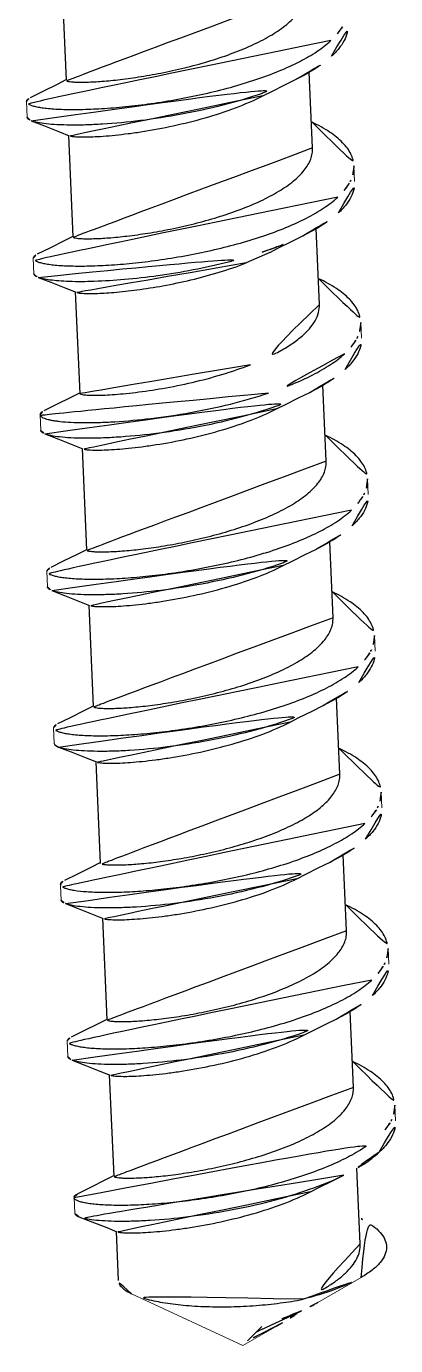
# Model space of a CAD drawing. Extents: x 16296675204 to 16296683393, y -37409618576 to -37409617244.
# Drawn here: x 16296675512.92 to 16296675517.47, y -37409618154.42 to -37409618138.15 of the extents above; entities that cross this region are included whole.
import ezdxf

# ---------------------------------------------------------------- set-up
doc = ezdxf.new("R2010")
doc.units = 0
doc.header["$LTSCALE"] = 10
doc.header["$MEASUREMENT"] = 0
doc.linetypes.add('ACAD_ISO02W100', pattern=[15, 12, -3])
doc.layers.get('0').update_dxf_attribs({"linetype": 'CONTINUOUS'})
doc.layers.add('虚线', color=8, linetype='ACAD_ISO02W100', lineweight=20)

msp = doc.modelspace()

# ---------------------------------------------------------------- linework, layer by layer
at = {"color": 7, "linetype": 'Continuous'}
for p, q in [((16296675513.35224, -37409618137.562523), (16296675513.40657, -37409618138.813011)), ((16296675516.445681, -37409618139.648132), (16296675516.404989, -37409618138.711563)), ((16296675513.32383, -37409618139.448036), (16296675513.445641, -37409618139.497047)), ((16296675513.436119, -37409618139.493217), (16296675513.49045, -37409618140.743698)), ((16296675516.52957, -37409618141.578827), (16296675516.488819, -37409618140.641037)), ((16296675515.916571, -37409618140.935982), (16296675515.625219, -37409618141.065773)), ((16296675513.40402, -37409618141.377258), (16296675513.52952, -37409618141.427727)), ((16296675513.52001, -37409618141.423912), (16296675513.574341, -37409618142.674393)), ((16296675516.613449, -37409618143.509521), (16296675516.57276, -37409618142.572853)), ((16296675513.4879, -37409618143.307953), (16296675513.613411, -37409618143.358429)), ((16296675513.603889, -37409618143.354607), (16296675513.65822, -37409618144.605087)), ((16296675516.69734, -37409618145.440224), (16296675516.656651, -37409618144.503754)), ((16296675513.571791, -37409618145.238647), (16296675513.69729, -37409618145.289124)), ((16296675513.68778, -37409618145.285301), (16296675513.742109, -37409618146.535782)), ((16296675516.781219, -37409618147.370903), (16296675516.740499, -37409618146.433617)), ((16296675513.26145, -37409618146.991882), (16296675513.26988, -37409618147.009644)), ((16296675513.26988, -37409618147.009644), (16296675513.313681, -37409618147.035347)), ((16296675513.65567, -37409618147.169342), (16296675513.78117, -37409618147.219818)), ((16296675513.77166, -37409618147.215988), (16296675513.825991, -37409618148.466476)), ((16296675516.86511, -37409618149.301598), (16296675516.824409, -37409618148.364937)), ((16296675513.83202, -37409618148.473068), (16296675513.825991, -37409618148.466476)), ((16296675513.345381, -37409618148.747269), (16296675513.33695, -37409618148.729507)), ((16296675513.739559, -37409618149.100037), (16296675513.865061, -37409618149.150513)), ((16296675513.855551, -37409618149.146683), (16296675513.90988, -37409618150.397171)), ((16296675516.94899, -37409618151.232292), (16296675516.90831, -37409618150.295837)), ((16296675513.823441, -37409618151.030731), (16296675513.94894, -37409618151.081207)), ((16296675513.93943, -37409618151.077377), (16296675513.993759, -37409618152.327858)), ((16296675517.032881, -37409618153.162987), (16296675516.992201, -37409618152.226753)), ((16296675513.90733, -37409618152.961418), (16296675514.032829, -37409618153.011887)), ((16296675514.023319, -37409618153.008072), (16296675514.049549, -37409618153.611847)), ((16296675516.135429, -37409618154.068077), (16296675516.308229, -37409618153.987694)), ((16296675515.940241, -37409618154.159698), (16296675516.135429, -37409618154.068077)), ((16296675516.073151, -37409618154.135773), (16296675516.06591, -37409618154.139923)), ((16296675515.64377, -37409618154.357773), (16296675515.81826, -37409618154.179688)), ((16296675515.82531, -37409618154.214684), (16296675515.74386, -37409618154.254318)), ((16296675515.82531, -37409618154.214684), (16296675515.851191, -37409618154.202179)), ((16296675515.851191, -37409618154.202179), (16296675515.940241, -37409618154.159698))]:
    msp.add_line(p, q, dxfattribs=at)
for points in [[(16296675513.40473, -37409618138.80938), (16296675513.298479, -37409618138.863258), (16296675513.12096, -37409618138.951859), (16296675512.96579, -37409618139.028229)], [(16296675515.83268, -37409618139.005287), (16296675515.94198, -37409618138.949883), (16296675516.10347, -37409618138.869324), (16296675516.24206, -37409618138.80114)], [(16296675512.978121, -37409618139.312561), (16296675513.14151, -37409618139.376038), (16296675513.32383, -37409618139.448036)], [(16296675513.488609, -37409618140.740067), (16296675513.38237, -37409618140.793953), (16296675513.204849, -37409618140.882553), (16296675513.049669, -37409618140.958923)], [(16296675515.916571, -37409618140.935982), (16296675516.02586, -37409618140.880577), (16296675516.187361, -37409618140.800018), (16296675516.325939, -37409618140.731827)], [(16296675513.062031, -37409618141.243263), (16296675513.219549, -37409618141.304443), (16296675513.40402, -37409618141.377258)], [(16296675513.5725, -37409618142.670761), (16296675513.466249, -37409618142.72464), (16296675513.288731, -37409618142.813248), (16296675513.13356, -37409618142.889618)], [(16296675516.00045, -37409618142.866669), (16296675516.109751, -37409618142.811272), (16296675516.27124, -37409618142.730713), (16296675516.40983, -37409618142.662529)], [(16296675513.14591, -37409618143.173958), (16296675513.30344, -37409618143.235138), (16296675513.4879, -37409618143.307953)], [(16296675513.65638, -37409618144.601463), (16296675513.55014, -37409618144.655327), (16296675513.37262, -37409618144.743942), (16296675513.21744, -37409618144.820297)], [(16296675516.084339, -37409618144.797363), (16296675516.19363, -37409618144.741959), (16296675516.355129, -37409618144.661407), (16296675516.49371, -37409618144.593224)], [(16296675513.229799, -37409618145.104652), (16296675513.38732, -37409618145.165833), (16296675513.571791, -37409618145.238647)], [(16296675513.740271, -37409618146.53215), (16296675513.63402, -37409618146.586029), (16296675513.456499, -37409618146.674637), (16296675513.301331, -37409618146.750999)], [(16296675516.168221, -37409618146.728058), (16296675516.277519, -37409618146.672653), (16296675516.439011, -37409618146.592102), (16296675516.577591, -37409618146.523911)], [(16296675513.313681, -37409618147.035347), (16296675513.47121, -37409618147.096527), (16296675513.65567, -37409618147.169342)], [(16296675516.25211, -37409618148.658752), (16296675516.361401, -37409618148.603348), (16296675516.52289, -37409618148.522797), (16296675516.66148, -37409618148.454613)], [(16296675513.82415, -37409618148.462837), (16296675513.717911, -37409618148.516724), (16296675513.54038, -37409618148.605324), (16296675513.38521, -37409618148.681686)], [(16296675513.39757, -37409618148.966026), (16296675513.55509, -37409618149.027222), (16296675513.739559, -37409618149.100037)], [(16296675513.908039, -37409618150.393539), (16296675513.80179, -37409618150.447411), (16296675513.624269, -37409618150.536018), (16296675513.469101, -37409618150.612389)], [(16296675516.335991, -37409618150.589447), (16296675516.44528, -37409618150.534042), (16296675516.606779, -37409618150.453484), (16296675516.745371, -37409618150.3853)], [(16296675513.481449, -37409618150.896729), (16296675513.638981, -37409618150.957909), (16296675513.823441, -37409618151.030731)], [(16296675513.99192, -37409618152.324226), (16296675513.885679, -37409618152.378113), (16296675513.708151, -37409618152.466713), (16296675513.55298, -37409618152.543083)], [(16296675516.41987, -37409618152.520142), (16296675516.529169, -37409618152.464737), (16296675516.69066, -37409618152.384178), (16296675516.82925, -37409618152.315987)], [(16296675513.565331, -37409618152.827423), (16296675513.72286, -37409618152.888603), (16296675513.90733, -37409618152.961418)]]:
    msp.add_lwpolyline(points, dxfattribs=at)
msp.add_arc((16296675516.11261, -37409618154.769951), 2.130513, 63.614215, 64.7460272, dxfattribs=at)
for points, knots in [([(16296675516.361799, -37409618137.717438), (16296675516.362789, -37409618137.740227), (16296675516.35976, -37409618137.787048), (16296675516.33305, -37409618137.883163), (16296675516.25853, -37409618138.003563), (16296675516.12138, -37409618138.135323), (16296675515.93881, -37409618138.260094), (16296675515.71698, -37409618138.375999), (16296675515.46386, -37409618138.481262), (16296675515.188881, -37409618138.574127), (16296675514.9025, -37409618138.653297), (16296675514.615681, -37409618138.717987), (16296675514.33946, -37409618138.767982), (16296675514.084499, -37409618138.803673), (16296675513.860649, -37409618138.825943), (16296675513.69755, -37409618138.835274), (16296675513.589081, -37409618138.836823), (16296675513.52622, -37409618138.835709), (16296675513.476419, -37409618138.832581), (16296675513.443729, -37409618138.828629), (16296675513.424141, -37409618138.82412), (16296675513.41423, -37409618138.820808), (16296675513.40674, -37409618138.816513), (16296675513.40658, -37409618138.813011)], [0, 0, 0, 0, 0.020473379, 0.041728798, 0.088965914, 0.145235111, 0.211407373, 0.286735407, 0.369456346, 0.45715445, 0.547003048, 0.635953711, 0.72089852, 0.798816075, 0.866904958, 0.922705167, 0.945348959, 0.964216136, 0.979137713, 0.990017197, 0.993933035, 0.996848199, 1, 1, 1, 1]), ([(16296675516.679819, -37409618138.517181), (16296675516.711941, -37409618138.487503), (16296675516.76922, -37409618138.427711), (16296675516.83535, -37409618138.330063), (16296675516.874571, -37409618138.230469), (16296675516.88162, -37409618138.162498), (16296675516.88019, -37409618138.130013)], [0, 0, 0, 0, 0.292041526, 0.550741374, 0.78281625, 1, 1, 1, 1]), ([(16296675516.81308, -37409618138.153557), (16296675516.804489, -37409618138.168312), (16296675516.76412, -37409618138.230507), (16296675516.713289, -37409618138.285439), (16296675516.671431, -37409618138.324112)], [0, 0, 0, 0, 0.230554103, 1, 1, 1, 1]), ([(16296675516.671431, -37409618138.324112), (16296675516.618799, -37409618138.372726), (16296675516.494881, -37409618138.466423), (16296675516.279619, -37409618138.589737), (16296675516.026489, -37409618138.70462), (16296675515.63765, -37409618138.847794), (16296675515.11128, -37409618138.989731), (16296675514.57106, -37409618139.087311), (16296675514.14666, -37409618139.13887), (16296675513.854931, -37409618139.163002), (16296675513.592331, -37409618139.17408), (16296675513.39513, -37409618139.173447), (16296675513.25753, -37409618139.166801), (16296675513.17107, -37409618139.15963), (16296675513.09656, -37409618139.1502), (16296675513.034929, -37409618139.139091), (16296675512.985291, -37409618139.125763), (16296675512.94577, -37409618139.110733), (16296675512.918209, -37409618139.090782), (16296675512.91754, -37409618139.07608)], [0, 0, 0, 0, 0.054597863, 0.117772364, 0.188714815, 0.266126351, 0.433268236, 0.603274144, 0.683953964, 0.758925557, 0.826238258, 0.884142891, 0.909099898, 0.931175109, 0.95025002, 0.966227437, 0.979060216, 0.988785799, 1, 1, 1, 1]), ([(16296675516.24206, -37409618138.80114), (16296675516.32655, -37409618138.759781), (16296675516.47979, -37409618138.675903), (16296675516.62084, -37409618138.571663), (16296675516.679819, -37409618138.517181)], [0, 0, 0, 0, 0.539521217, 1, 1, 1, 1]), ([(16296675512.978121, -37409618139.312561), (16296675513.002331, -37409618139.321907), (16296675513.06267, -37409618139.336922), (16296675513.168859, -37409618139.352364), (16296675513.304331, -37409618139.362808), (16296675513.46673, -37409618139.367348), (16296675513.653431, -37409618139.36512), (16296675513.941839, -37409618139.3517), (16296675514.337231, -37409618139.314034), (16296675514.83341, -37409618139.237488), (16296675515.335119, -37409618139.127747), (16296675515.80896, -37409618138.987129), (16296675516.10601, -37409618138.867729), (16296675516.24206, -37409618138.80114)], [0, 0, 0, 0, 0.023274835, 0.055459237, 0.096230148, 0.145031457, 0.201128559, 0.263646902, 0.403927526, 0.557104088, 0.713663413, 0.864151134, 1, 1, 1, 1]), ([(16296675515.83268, -37409618139.005287), (16296675515.723709, -37409618139.060951), (16296675515.488899, -37409618139.161308), (16296675515.11828, -37409618139.281471), (16296675514.73435, -37409618139.376762), (16296675514.41744, -37409618139.435959), (16296675514.17758, -37409618139.470551), (16296675514.015511, -37409618139.489479), (16296675513.869301, -37409618139.502487), (16296675513.741501, -37409618139.510063), (16296675513.634371, -37409618139.512863), (16296675513.54982, -37409618139.511436), (16296675513.49411, -37409618139.507462), (16296675513.462099, -37409618139.502083), (16296675513.450319, -37409618139.49894), (16296675513.44565, -37409618139.497047)], [0, 0, 0, 0, 0.149149321, 0.310484672, 0.474509807, 0.630988682, 0.703233264, 0.769884543, 0.829849333, 0.882139273, 0.925907836, 0.960437192, 0.985216736, 0.99385246, 1, 1, 1, 1]), ([(16296675512.91754, -37409618139.07608), (16296675512.917351, -37409618139.07206), (16296675512.91972, -37409618139.062912), (16296675512.929741, -37409618139.050781), (16296675512.94549, -37409618139.038872), (16296675512.95842, -37409618139.031837), (16296675512.96579, -37409618139.028229)], [0, 0, 0, 0, 0.169903477, 0.38015767, 0.653504715, 1, 1, 1, 1]), ([(16296675512.92592, -37409618139.269127), (16296675512.926109, -37409618139.27314), (16296675512.929279, -37409618139.282043), (16296675512.94029, -37409618139.293243), (16296675512.957001, -37409618139.303726), (16296675512.97048, -37409618139.309608), (16296675512.978121, -37409618139.312561)], [0, 0, 0, 0, 0.170000844, 0.380271754, 0.653548251, 1, 1, 1, 1]), ([(16296675516.43973, -37409618139.330757), (16296675516.51405, -37409618139.366081), (16296675516.64756, -37409618139.438606), (16296675516.79178, -37409618139.551498), (16296675516.87468, -37409618139.648117), (16296675516.918671, -37409618139.719437), (16296675516.94676, -37409618139.792709), (16296675516.954599, -37409618139.842957), (16296675516.955681, -37409618139.867638)], [0, 0, 0, 0, 0.316990066, 0.583646465, 0.699612004, 0.805856751, 0.904870208, 1, 1, 1, 1]), ([(16296675516.445669, -37409618139.648132), (16296675516.446659, -37409618139.670929), (16296675516.443661, -37409618139.717751), (16296675516.416929, -37409618139.81385), (16296675516.34243, -37409618139.934258), (16296675516.205271, -37409618140.066017), (16296675516.022699, -37409618140.190788), (16296675515.800859, -37409618140.306686), (16296675515.547741, -37409618140.411957), (16296675515.27277, -37409618140.504822), (16296675514.986389, -37409618140.583992), (16296675514.69957, -37409618140.648682), (16296675514.42334, -37409618140.698677), (16296675514.168381, -37409618140.73436), (16296675513.94453, -37409618140.75663), (16296675513.781429, -37409618140.765953), (16296675513.67297, -37409618140.767517), (16296675513.610109, -37409618140.766403), (16296675513.56031, -37409618140.763283), (16296675513.52762, -37409618140.759323), (16296675513.50802, -37409618140.754807), (16296675513.498119, -37409618140.751503), (16296675513.490601, -37409618140.747208), (16296675513.490459, -37409618140.743698)], [0, 0, 0, 0, 0.020473109, 0.041728852, 0.088964898, 0.145233819, 0.211407294, 0.286736722, 0.36945788, 0.457155013, 0.547002835, 0.63595387, 0.720899785, 0.798817581, 0.86690496, 0.922702885, 0.945351231, 0.964212898, 0.979139644, 0.990015343, 0.993929586, 0.996847636, 1, 1, 1, 1]), ([(16296675516.955681, -37409618139.867638), (16296675516.95698, -37409618139.897003), (16296675516.951559, -37409618139.958008), (16296675516.931351, -37409618140.015617), (16296675516.918209, -37409618140.04377)], [0, 0, 0, 0, 0.486192478, 1, 1, 1, 1]), ([(16296675516.76371, -37409618140.447868), (16296675516.795811, -37409618140.418213), (16296675516.853069, -37409618140.358437), (16296675516.91918, -37409618140.260849), (16296675516.95841, -37409618140.161324), (16296675516.96549, -37409618140.093384), (16296675516.964081, -37409618140.060913)], [0, 0, 0, 0, 0.292048077, 0.550747257, 0.782820688, 1, 1, 1, 1]), ([(16296675516.89801, -37409618140.082458), (16296675516.889391, -37409618140.097366), (16296675516.84885, -37409618140.160278), (16296675516.797569, -37409618140.215767), (16296675516.75532, -37409618140.254799)], [0, 0, 0, 0, 0.230375107, 1, 1, 1, 1]), ([(16296675516.918209, -37409618140.04377), (16296675516.9167, -37409618140.047012), (16296675516.910391, -37409618140.060127), (16296675516.9035, -37409618140.07296), (16296675516.89801, -37409618140.082458)], [0, 0, 0, 0, 0.245966155, 1, 1, 1, 1]), ([(16296675516.75532, -37409618140.254799), (16296675516.702681, -37409618140.303429), (16296675516.578751, -37409618140.397133), (16296675516.363461, -37409618140.520447), (16296675516.110291, -37409618140.635353), (16296675515.721411, -37409618140.778526), (16296675515.195, -37409618140.920464), (16296675514.65476, -37409618141.018028), (16296675514.230339, -37409618141.06958), (16296675513.93862, -37409618141.093712), (16296675513.67605, -37409618141.104767), (16296675513.47887, -37409618141.104149), (16296675513.34129, -37409618141.097481), (16296675513.25485, -37409618141.090309), (16296675513.180361, -37409618141.080879), (16296675513.11874, -37409618141.069771), (16296675513.06912, -37409618141.056427), (16296675513.029619, -37409618141.041397), (16296675513.002081, -37409618141.021446), (16296675513.001419, -37409618141.006752)], [0, 0, 0, 0, 0.054600543, 0.117783657, 0.188737132, 0.266159541, 0.433309613, 0.60331789, 0.684002339, 0.758972711, 0.826278771, 0.884173677, 0.909125167, 0.931195935, 0.950266523, 0.966240412, 0.979069487, 0.988791659, 1, 1, 1, 1]), ([(16296675516.325939, -37409618140.731827), (16296675516.410431, -37409618140.690483), (16296675516.563669, -37409618140.606598), (16296675516.70472, -37409618140.502373), (16296675516.76371, -37409618140.447868)], [0, 0, 0, 0, 0.53945091, 1, 1, 1, 1]), ([(16296675515.82589, -37409618140.932693), (16296675515.87084, -37409618140.917717), (16296675516.040529, -37409618140.858627), (16296675516.20709, -37409618140.790001), (16296675516.325939, -37409618140.731827)], [0, 0, 0, 0, 0.263643768, 1, 1, 1, 1]), ([(16296675513.001419, -37409618141.006752), (16296675513.00124, -37409618141.002731), (16296675513.00362, -37409618140.993584), (16296675513.01363, -37409618140.981461), (16296675513.029381, -37409618140.969559), (16296675513.042299, -37409618140.962517), (16296675513.049669, -37409618140.958923)], [0, 0, 0, 0, 0.169915353, 0.380200073, 0.6535533, 1, 1, 1, 1]), ([(16296675513.062031, -37409618141.243263), (16296675513.082121, -37409618141.251007), (16296675513.13092, -37409618141.264076), (16296675513.215931, -37409618141.27829), (16296675513.322701, -37409618141.289062), (16296675513.504459, -37409618141.298592), (16296675513.774731, -37409618141.296631), (16296675514.14031, -37409618141.273491), (16296675514.54768, -37409618141.226761), (16296675514.9769, -37409618141.155449), (16296675515.40704, -37409618141.059769), (16296675515.68903, -37409618140.978271), (16296675515.82589, -37409618140.932693)], [0, 0, 0, 0, 0.023014529, 0.053783274, 0.092115092, 0.13766088, 0.248319327, 0.380822512, 0.529134388, 0.68649583, 0.845784146, 1, 1, 1, 1]), ([(16296675515.625219, -37409618141.065773), (16296675515.516399, -37409618141.108322), (16296675515.29187, -37409618141.184914), (16296675514.94936, -37409618141.276939), (16296675514.61001, -37409618141.348244), (16296675514.292589, -37409618141.398743), (16296675514.04966, -37409618141.425789), (16296675513.879499, -37409618141.437912), (16296675513.77437, -37409618141.442429), (16296675513.68635, -37409618141.443359), (16296675513.61669, -37409618141.44117), (16296675513.57053, -37409618141.437134), (16296675513.543659, -37409618141.43222), (16296675513.5336, -37409618141.42939), (16296675513.52953, -37409618141.427727)], [0, 0, 0, 0, 0.163619595, 0.331822259, 0.496383853, 0.648977094, 0.781754885, 0.838514165, 0.887839372, 0.92908934, 0.961746733, 0.985430199, 0.993851252, 1, 1, 1, 1]), ([(16296675513.009809, -37409618141.199837), (16296675513.009991, -37409618141.203873), (16296675513.01318, -37409618141.212753), (16296675513.024191, -37409618141.223953), (16296675513.040911, -37409618141.234444), (16296675513.05439, -37409618141.240311), (16296675513.062031, -37409618141.243263)], [0, 0, 0, 0, 0.169972294, 0.380251106, 0.653586153, 1, 1, 1, 1]), ([(16296675516.522591, -37409618141.260963), (16296675516.597071, -37409618141.29631), (16296675516.730869, -37409618141.368912), (16296675516.87542, -37409618141.481941), (16296675516.95849, -37409618141.578712), (16296675517.00256, -37409618141.650131), (16296675517.030689, -37409618141.723503), (16296675517.0385, -37409618141.773827), (16296675517.039579, -37409618141.798538)], [0, 0, 0, 0, 0.317069623, 0.583760876, 0.699715129, 0.805931528, 0.904908301, 1, 1, 1, 1]), ([(16296675516.52957, -37409618141.578827), (16296675516.531019, -37409618141.612251), (16296675516.522751, -37409618141.682571), (16296675516.4786, -37409618141.784729), (16296675516.40519, -37409618141.884232), (16296675516.304609, -37409618141.980659), (16296675516.1789, -37409618142.073608), (16296675515.972799, -37409618142.196617), (16296675515.80076, -37409618142.273407), (16296675515.679741, -37409618142.320717)], [0, 0, 0, 0, 0.084468713, 0.175528037, 0.278039555, 0.394648873, 0.526115147, 0.671938529, 1, 1, 1, 1]), ([(16296675517.039579, -37409618141.798538), (16296675517.04084, -37409618141.827713), (16296675517.03549, -37409618141.888252), (16296675517.015539, -37409618141.945473), (16296675517.002569, -37409618141.97345)], [0, 0, 0, 0, 0.486351794, 1, 1, 1, 1]), ([(16296675516.847589, -37409618142.378563), (16296675516.879721, -37409618142.348892), (16296675516.937, -37409618142.289093), (16296675517.00313, -37409618142.191422), (16296675517.042351, -37409618142.091827), (16296675517.049391, -37409618142.023849), (16296675517.047951, -37409618141.991364)], [0, 0, 0, 0, 0.292051707, 0.550748806, 0.782818398, 1, 1, 1, 1]), ([(16296675516.980261, -37409618142.015961), (16296675516.97167, -37409618142.030617), (16296675516.93141, -37409618142.092422), (16296675516.88084, -37409618142.147034), (16296675516.839199, -37409618142.185493)], [0, 0, 0, 0, 0.230654947, 1, 1, 1, 1]), ([(16296675517.002569, -37409618141.97345), (16296675517.000919, -37409618141.977013), (16296675516.993999, -37409618141.991463), (16296675516.98637, -37409618142.005547), (16296675516.980261, -37409618142.015961)], [0, 0, 0, 0, 0.245565464, 1, 1, 1, 1]), ([(16296675516.839199, -37409618142.185493), (16296675516.78591, -37409618142.234734), (16296675516.660271, -37409618142.329514), (16296675516.44183, -37409618142.454041), (16296675516.184839, -37409618142.569923), (16296675515.99917, -37409618142.637749), (16296675515.901381, -37409618142.670319)], [0, 0, 0, 0, 0.204888905, 0.442210902, 0.708951981, 1, 1, 1, 1]), ([(16296675515.679741, -37409618142.320717), (16296675515.564329, -37409618142.365837), (16296675515.326139, -37409618142.446419), (16296675514.963619, -37409618142.54171), (16296675514.607201, -37409618142.61377), (16296675514.323669, -37409618142.656113), (16296675514.116631, -37409618142.678757), (16296675513.98208, -37409618142.689903), (16296675513.864321, -37409618142.696281), (16296675513.765249, -37409618142.698441), (16296675513.686239, -37409618142.696968), (16296675513.628889, -37409618142.692741), (16296675513.59433, -37409618142.686768), (16296675513.57847, -37409618142.680702), (16296675513.57443, -37409618142.676292), (16296675513.574341, -37409618142.674393)], [0, 0, 0, 0, 0.172480272, 0.34952702, 0.521413894, 0.678347525, 0.748337476, 0.811271997, 0.866244616, 0.912441095, 0.949215814, 0.976059777, 0.99272841, 0.997353392, 1, 1, 1, 1]), ([(16296675516.40983, -37409618142.662529), (16296675516.49432, -37409618142.62117), (16296675516.64756, -37409618142.537277), (16296675516.78861, -37409618142.433052), (16296675516.847589, -37409618142.378563)], [0, 0, 0, 0, 0.539499968, 1, 1, 1, 1]), ([(16296675515.901381, -37409618142.670319), (16296675515.746731, -37409618142.721817), (16296675515.42791, -37409618142.812233), (16296675514.943741, -37409618142.91433), (16296675514.467581, -37409618142.985558), (16296675514.08884, -37409618143.020699), (16296675513.812229, -37409618143.033371), (16296675513.632231, -37409618143.035622), (16296675513.47459, -37409618143.03157), (16296675513.35844, -37409618143.023209), (16296675513.278669, -37409618143.013451), (16296675513.229059, -37409618143.005402), (16296675513.186609, -37409618142.996353), (16296675513.151449, -37409618142.986389), (16296675513.123619, -37409618142.9757), (16296675513.10314, -37409618142.964279), (16296675513.089569, -37409618142.952057), (16296675513.08551, -37409618142.941971), (16296675513.08531, -37409618142.937469)], [0, 0, 0, 0, 0.169969886, 0.345127085, 0.515660394, 0.671738197, 0.74149642, 0.804356511, 0.859406159, 0.905882318, 0.925710051, 0.943188311, 0.958273757, 0.970953616, 0.981258983, 0.989287038, 0.995306043, 1, 1, 1, 1]), ([(16296675513.14592, -37409618143.173958), (16296675513.17013, -37409618143.183296), (16296675513.230471, -37409618143.198311), (16296675513.33667, -37409618143.21376), (16296675513.47216, -37409618143.224197), (16296675513.634569, -37409618143.228737), (16296675513.821289, -37409618143.226501), (16296675514.109699, -37409618143.213081), (16296675514.505091, -37409618143.175407), (16296675515.001249, -37409618143.098862), (16296675515.502939, -37409618142.98912), (16296675515.976761, -37409618142.848503), (16296675516.27379, -37409618142.729111), (16296675516.40983, -37409618142.662529)], [0, 0, 0, 0, 0.023277942, 0.0554649, 0.096239823, 0.145048108, 0.201149802, 0.263671785, 0.403950559, 0.557120703, 0.713681163, 0.864163486, 1, 1, 1, 1]), ([(16296675513.08531, -37409618142.937469), (16296675513.085119, -37409618142.933449), (16296675513.08749, -37409618142.924301), (16296675513.0975, -37409618142.91217), (16296675513.113251, -37409618142.900261), (16296675513.126181, -37409618142.893219), (16296675513.133551, -37409618142.889618)], [0, 0, 0, 0, 0.169906992, 0.380145026, 0.653498445, 1, 1, 1, 1]), ([(16296675516.000441, -37409618142.866669), (16296675515.891479, -37409618142.92234), (16296675515.65667, -37409618143.022697), (16296675515.286039, -37409618143.14286), (16296675514.902109, -37409618143.238152), (16296675514.585199, -37409618143.297348), (16296675514.345329, -37409618143.33194), (16296675514.18327, -37409618143.350868), (16296675514.03705, -37409618143.363876), (16296675513.90926, -37409618143.371452), (16296675513.80213, -37409618143.374237), (16296675513.717581, -37409618143.372833), (16296675513.661869, -37409618143.368843), (16296675513.62986, -37409618143.363457), (16296675513.61808, -37409618143.360321), (16296675513.613411, -37409618143.358429)], [0, 0, 0, 0, 0.149150169, 0.310486837, 0.474513135, 0.630992301, 0.703238111, 0.769888065, 0.829853885, 0.882142426, 0.925910121, 0.960439367, 0.985215964, 0.993851966, 1, 1, 1, 1]), ([(16296675513.093691, -37409618143.130539), (16296675513.09388, -37409618143.134552), (16296675513.097071, -37409618143.14344), (16296675513.10808, -37409618143.154648), (16296675513.12479, -37409618143.165131), (16296675513.138269, -37409618143.171013), (16296675513.14592, -37409618143.173958)], [0, 0, 0, 0, 0.170001417, 0.38031259, 0.653588561, 1, 1, 1, 1]), ([(16296675516.607531, -37409618143.192146), (16296675516.681841, -37409618143.227478), (16296675516.81534, -37409618143.300003), (16296675516.959551, -37409618143.412888), (16296675517.04244, -37409618143.509506), (16296675517.08643, -37409618143.580818), (16296675517.114531, -37409618143.654068), (16296675517.12236, -37409618143.704323), (16296675517.123449, -37409618143.728981)], [0, 0, 0, 0, 0.317000232, 0.583666773, 0.699629161, 0.805867642, 0.904875914, 1, 1, 1, 1]), ([(16296675516.61344, -37409618143.509521), (16296675516.614429, -37409618143.532318), (16296675516.611429, -37409618143.579132), (16296675516.58469, -37409618143.675232), (16296675516.510201, -37409618143.795647), (16296675516.373039, -37409618143.927406), (16296675516.19047, -37409618144.052177), (16296675515.96863, -37409618144.168083), (16296675515.715509, -37409618144.273338), (16296675515.440531, -37409618144.366203), (16296675515.15416, -37409618144.445374), (16296675514.867331, -37409618144.510071), (16296675514.59111, -37409618144.560066), (16296675514.336149, -37409618144.595749), (16296675514.112301, -37409618144.618019), (16296675513.9492, -37409618144.627327), (16296675513.84074, -37409618144.628906), (16296675513.77788, -37409618144.627777), (16296675513.728081, -37409618144.624657), (16296675513.695391, -37409618144.620697), (16296675513.675791, -37409618144.616203), (16296675513.66589, -37409618144.612892), (16296675513.658381, -37409618144.608597), (16296675513.65823, -37409618144.605087)], [0, 0, 0, 0, 0.020473002, 0.041729138, 0.088965208, 0.145233793, 0.211406747, 0.286736229, 0.369457741, 0.457155141, 0.54700295, 0.635953768, 0.720899608, 0.798817914, 0.866905807, 0.922703783, 0.945350945, 0.964213393, 0.979140238, 0.990015267, 0.993930377, 0.996848763, 1, 1, 1, 1]), ([(16296675517.123449, -37409618143.728981), (16296675517.12475, -37409618143.758278), (16296675517.11937, -37409618143.819107), (16296675517.09927, -37409618143.876587), (16296675517.08621, -37409618143.904678)], [0, 0, 0, 0, 0.486262534, 1, 1, 1, 1]), ([(16296675517.08621, -37409618143.904678), (16296675517.084629, -37409618143.908058), (16296675517.07806, -37409618143.921753), (16296675517.07085, -37409618143.935127), (16296675517.06509, -37409618143.94503)], [0, 0, 0, 0, 0.245792502, 1, 1, 1, 1]), ([(16296675516.93148, -37409618144.309258), (16296675516.9636, -37409618144.279587), (16296675517.02087, -37409618144.219803), (16296675517.087, -37409618144.122147), (16296675517.126209, -37409618144.022583), (16296675517.13327, -37409618143.954613), (16296675517.13184, -37409618143.922119)], [0, 0, 0, 0, 0.292042019, 0.550739331, 0.782814934, 1, 1, 1, 1]), ([(16296675517.06509, -37409618143.94503), (16296675517.05649, -37409618143.959839), (16296675517.01606, -37409618144.022278), (16296675516.96508, -37409618144.077393), (16296675516.92309, -37409618144.116188)], [0, 0, 0, 0, 0.230493294, 1, 1, 1, 1]), ([(16296675516.92309, -37409618144.116188), (16296675516.870449, -37409618144.164818), (16296675516.74654, -37409618144.258507), (16296675516.531269, -37409618144.381821), (16296675516.278139, -37409618144.496696), (16296675515.88929, -37409618144.639877), (16296675515.362921, -37409618144.781807), (16296675514.822701, -37409618144.879387), (16296675514.3983, -37409618144.930946), (16296675514.106569, -37409618144.955093), (16296675513.843981, -37409618144.966164), (16296675513.64678, -37409618144.965538), (16296675513.50918, -37409618144.958878), (16296675513.42272, -37409618144.951714), (16296675513.348221, -37409618144.942284), (16296675513.286591, -37409618144.931183), (16296675513.23695, -37409618144.917847), (16296675513.19743, -37409618144.902809), (16296675513.16987, -37409618144.882874), (16296675513.169189, -37409618144.868156)], [0, 0, 0, 0, 0.054597986, 0.117772217, 0.188715866, 0.266129497, 0.433272362, 0.603276075, 0.683956074, 0.75892818, 0.826240366, 0.884144047, 0.90910043, 0.931175064, 0.950249452, 0.966226519, 0.979059587, 0.988785469, 1, 1, 1, 1]), ([(16296675516.49371, -37409618144.593224), (16296675516.578211, -37409618144.551857), (16296675516.731449, -37409618144.467972), (16296675516.872499, -37409618144.363739), (16296675516.93148, -37409618144.309258)], [0, 0, 0, 0, 0.539524449, 1, 1, 1, 1]), ([(16296675513.229799, -37409618145.104652), (16296675513.254009, -37409618145.113991), (16296675513.31436, -37409618145.129013), (16296675513.420561, -37409618145.144447), (16296675513.55603, -37409618145.154892), (16296675513.71843, -37409618145.159431), (16296675513.90513, -37409618145.157204), (16296675514.193529, -37409618145.143784), (16296675514.588921, -37409618145.10611), (16296675515.085091, -37409618145.029556), (16296675515.58679, -37409618144.919823), (16296675516.060619, -37409618144.779213), (16296675516.35766, -37409618144.659813), (16296675516.49371, -37409618144.593224)], [0, 0, 0, 0, 0.023277451, 0.055464633, 0.09623774, 0.14503984, 0.201136904, 0.263654313, 0.403933677, 0.557110773, 0.713667872, 0.864152084, 1, 1, 1, 1]), ([(16296675513.169189, -37409618144.868156), (16296675513.169001, -37409618144.864143), (16296675513.171379, -37409618144.854988), (16296675513.181391, -37409618144.842857), (16296675513.19714, -37409618144.830963), (16296675513.21007, -37409618144.823914), (16296675513.21744, -37409618144.820297)], [0, 0, 0, 0, 0.16990336, 0.380157728, 0.653503805, 1, 1, 1, 1]), ([(16296675516.084339, -37409618144.797363), (16296675515.97537, -37409618144.853027), (16296675515.740549, -37409618144.953392), (16296675515.36993, -37409618145.073547), (16296675514.985991, -37409618145.168854), (16296675514.669081, -37409618145.228027), (16296675514.429211, -37409618145.262627), (16296675514.267151, -37409618145.281563), (16296675514.12093, -37409618145.294571), (16296675513.993139, -37409618145.302147), (16296675513.886009, -37409618145.304916), (16296675513.80146, -37409618145.303543), (16296675513.74575, -37409618145.29953), (16296675513.713751, -37409618145.294167), (16296675513.701969, -37409618145.291023), (16296675513.6973, -37409618145.289124)], [0, 0, 0, 0, 0.149151547, 0.310488778, 0.474514623, 0.630994236, 0.703239379, 0.769892041, 0.82985295, 0.88214777, 0.925908982, 0.960442813, 0.985217861, 0.993857596, 1, 1, 1, 1]), ([(16296675513.17758, -37409618145.061188), (16296675513.177759, -37409618145.065208), (16296675513.180929, -37409618145.074097), (16296675513.19194, -37409618145.085327), (16296675513.20866, -37409618145.095818), (16296675513.222151, -37409618145.1017), (16296675513.229799, -37409618145.104652)], [0, 0, 0, 0, 0.169972429, 0.380207642, 0.653495903, 1, 1, 1, 1]), ([(16296675516.69113, -37409618145.122711), (16296675516.76548, -37409618145.158043), (16296675516.899059, -37409618145.230583), (16296675517.04336, -37409618145.343498), (16296675517.126301, -37409618145.440163), (16296675517.170321, -37409618145.511513), (16296675517.19842, -37409618145.584793), (16296675517.206249, -37409618145.635063), (16296675517.20734, -37409618145.659737)], [0, 0, 0, 0, 0.31700398, 0.58366878, 0.699633119, 0.805873057, 0.904878898, 1, 1, 1, 1]), ([(16296675516.69734, -37409618145.440224), (16296675516.69833, -37409618145.463013), (16296675516.69529, -37409618145.509827), (16296675516.6686, -37409618145.605927), (16296675516.59407, -37409618145.726334), (16296675516.456921, -37409618145.858093), (16296675516.274349, -37409618145.982857), (16296675516.052521, -37409618146.09877), (16296675515.799391, -37409618146.204033), (16296675515.52442, -37409618146.296913), (16296675515.238041, -37409618146.376083), (16296675514.95122, -37409618146.440773), (16296675514.674999, -37409618146.490753), (16296675514.42004, -37409618146.526443), (16296675514.19619, -37409618146.548714), (16296675514.033091, -37409618146.558037), (16296675513.92462, -37409618146.559601), (16296675513.861759, -37409618146.558479), (16296675513.81196, -37409618146.555351), (16296675513.77927, -37409618146.551399), (16296675513.75968, -37409618146.54689), (16296675513.749769, -37409618146.543579), (16296675513.74227, -37409618146.539291), (16296675513.742109, -37409618146.535782)], [0, 0, 0, 0, 0.020473564, 0.04172826, 0.088965556, 0.145235416, 0.211408292, 0.286736393, 0.36945677, 0.457154207, 0.547002859, 0.635953903, 0.72089867, 0.798815541, 0.866903441, 0.922703135, 0.9453491, 0.964214973, 0.979136713, 0.990017623, 0.993931108, 0.99684619, 1, 1, 1, 1]), ([(16296675517.20734, -37409618145.659737), (16296675517.20863, -37409618145.689072), (16296675517.20323, -37409618145.749969), (16296675517.183069, -37409618145.807503), (16296675517.16997, -37409618145.835617)], [0, 0, 0, 0, 0.486228803, 1, 1, 1, 1]), ([(16296675517.16997, -37409618145.835617), (16296675517.168421, -37409618145.838959), (16296675517.16193, -37409618145.85247), (16296675517.15481, -37409618145.865677), (16296675517.14913, -37409618145.875458)], [0, 0, 0, 0, 0.245845959, 1, 1, 1, 1]), ([(16296675517.01536, -37409618146.239952), (16296675517.04747, -37409618146.210289), (16296675517.104731, -37409618146.150513), (16296675517.170851, -37409618146.05291), (16296675517.21007, -37409618145.953369), (16296675517.21715, -37409618145.885429), (16296675517.215731, -37409618145.852951)], [0, 0, 0, 0, 0.292052229, 0.550751429, 0.782822512, 1, 1, 1, 1]), ([(16296675517.14913, -37409618145.875458), (16296675517.14053, -37409618145.890289), (16296675517.100071, -37409618145.952843), (16296675517.04903, -37409618146.008034), (16296675517.006969, -37409618146.046883)], [0, 0, 0, 0, 0.23046739, 1, 1, 1, 1]), ([(16296675517.006969, -37409618146.046883), (16296675516.95433, -37409618146.095512), (16296675516.830391, -37409618146.189217), (16296675516.615089, -37409618146.312553), (16296675516.3619, -37409618146.427437), (16296675515.973, -37409618146.570633), (16296675515.446581, -37409618146.712563), (16296675514.906309, -37409618146.810127), (16296675514.48189, -37409618146.861671), (16296675514.19017, -37409618146.885803), (16296675513.927601, -37409618146.896858), (16296675513.73044, -37409618146.896217), (16296675513.592871, -37409618146.889557), (16296675513.506439, -37409618146.882393), (16296675513.43195, -37409618146.872963), (16296675513.37035, -37409618146.861839), (16296675513.32073, -37409618146.848503), (16296675513.28125, -37409618146.833473), (16296675513.253719, -37409618146.813507), (16296675513.253071, -37409618146.798813)], [0, 0, 0, 0, 0.054603244, 0.117790983, 0.188748185, 0.266174072, 0.433328141, 0.603342662, 0.684027826, 0.758996965, 0.826299971, 0.88419148, 0.909141168, 0.931210114, 0.950278412, 0.96625021, 0.979076455, 0.988795864, 1, 1, 1, 1]), ([(16296675516.5776, -37409618146.523911), (16296675516.66209, -37409618146.482559), (16296675516.815331, -37409618146.398666), (16296675516.956381, -37409618146.294441), (16296675517.01536, -37409618146.239952)], [0, 0, 0, 0, 0.539494874, 1, 1, 1, 1]), ([(16296675513.31369, -37409618147.035339), (16296675513.33791, -37409618147.044693), (16296675513.39826, -37409618147.0597), (16296675513.504471, -37409618147.07515), (16296675513.63995, -37409618147.085587), (16296675513.802361, -37409618147.090118), (16296675513.989071, -37409618147.087891), (16296675514.27747, -37409618147.074463), (16296675514.672859, -37409618147.036797), (16296675515.169029, -37409618146.960251), (16296675515.670719, -37409618146.850502), (16296675516.144541, -37409618146.709877), (16296675516.441561, -37409618146.590492), (16296675516.5776, -37409618146.523911)], [0, 0, 0, 0, 0.023283223, 0.05546621, 0.09624573, 0.145052013, 0.201149906, 0.263670519, 0.403945888, 0.55712444, 0.713687283, 0.864163515, 1, 1, 1, 1]), ([(16296675513.253071, -37409618146.798813), (16296675513.252899, -37409618146.794792), (16296675513.25528, -37409618146.785652), (16296675513.265301, -37409618146.773537), (16296675513.28104, -37409618146.761627), (16296675513.293961, -37409618146.754608), (16296675513.301319, -37409618146.750999)], [0, 0, 0, 0, 0.16992357, 0.38022582, 0.65358107, 1, 1, 1, 1]), ([(16296675516.168209, -37409618146.728058), (16296675516.05925, -37409618146.78373), (16296675515.82444, -37409618146.884079), (16296675515.453831, -37409618147.004242), (16296675515.069901, -37409618147.099533), (16296675514.752991, -37409618147.158722), (16296675514.51313, -37409618147.193321), (16296675514.351061, -37409618147.21225), (16296675514.204849, -37409618147.225273), (16296675514.077049, -37409618147.232826), (16296675513.969919, -37409618147.235626), (16296675513.88537, -37409618147.234222), (16296675513.829651, -37409618147.230232), (16296675513.79764, -37409618147.224854), (16296675513.785851, -37409618147.22171), (16296675513.781179, -37409618147.219818)], [0, 0, 0, 0, 0.149146896, 0.310480309, 0.47450344, 0.630980145, 0.703226469, 0.769875206, 0.829841981, 0.882131615, 0.92589884, 0.960430965, 0.98521186, 0.9938523, 1, 1, 1, 1]), ([(16296675516.77421, -37409618147.053017), (16296675516.84869, -37409618147.088379), (16296675516.9825, -37409618147.160957), (16296675517.12705, -37409618147.274002), (16296675517.210119, -37409618147.370773), (16296675517.2542, -37409618147.442177), (16296675517.28233, -37409618147.515549), (16296675517.29015, -37409618147.565872), (16296675517.291229, -37409618147.590584)], [0, 0, 0, 0, 0.317074859, 0.583767401, 0.69972188, 0.805937477, 0.904912273, 1, 1, 1, 1]), ([(16296675516.78121, -37409618147.370911), (16296675516.782181, -37409618147.393059), (16296675516.7794, -37409618147.438507), (16296675516.75432, -37409618147.531723), (16296675516.684219, -37409618147.648773), (16296675516.554359, -37409618147.777397), (16296675516.414909, -37409618147.875687), (16296675516.28422, -37409618147.951714), (16296675516.133801, -37409618148.028999), (16296675515.927601, -37409618148.117668), (16296675515.66326, -37409618148.210327), (16296675515.38611, -37409618148.290237), (16296675515.106211, -37409618148.356552), (16296675514.833731, -37409618148.408958), (16296675514.5786, -37409618148.447662), (16296675514.350149, -37409618148.473351), (16296675514.18025, -37409618148.485626), (16296675514.063931, -37409618148.489693), (16296675513.99332, -37409618148.490211), (16296675513.934799, -37409618148.488663), (16296675513.888729, -37409618148.485443), (16296675513.85581, -37409618148.480713), (16296675513.838079, -37409618148.476303), (16296675513.83202, -37409618148.473068)], [0, 0, 0, 0, 0.019949674, 0.040622226, 0.086348835, 0.140533423, 0.204107457, 0.239292727, 0.276520643, 0.356191232, 0.440992957, 0.528376955, 0.61556515, 0.699693723, 0.777943317, 0.847660759, 0.90646861, 0.931142014, 0.952365898, 0.969972679, 0.983823942, 0.993829037, 1, 1, 1, 1]), ([(16296675517.291229, -37409618147.590584), (16296675517.2925, -37409618147.619751), (16296675517.287149, -37409618147.680313), (16296675517.2672, -37409618147.737549), (16296675517.254219, -37409618147.765533)], [0, 0, 0, 0, 0.486349005, 1, 1, 1, 1]), ([(16296675517.231899, -37409618147.80806), (16296675517.22331, -37409618147.822723), (16296675517.18306, -37409618147.884506), (16296675517.13249, -37409618147.939117), (16296675517.09086, -37409618147.977577)], [0, 0, 0, 0, 0.230656596, 1, 1, 1, 1]), ([(16296675517.254219, -37409618147.765533), (16296675517.252569, -37409618147.769096), (16296675517.245649, -37409618147.783539), (16296675517.23801, -37409618147.797638), (16296675517.231899, -37409618147.80806)], [0, 0, 0, 0, 0.245563423, 1, 1, 1, 1]), ([(16296675517.099251, -37409618148.170647), (16296675517.131371, -37409618148.140968), (16296675517.18865, -37409618148.081177), (16296675517.25478, -37409618147.983521), (16296675517.293989, -37409618147.883926), (16296675517.301041, -37409618147.815964), (16296675517.29961, -37409618147.78347)], [0, 0, 0, 0, 0.292045552, 0.550743366, 0.782816347, 1, 1, 1, 1]), ([(16296675517.09086, -37409618147.977577), (16296675517.04007, -37409618148.024498), (16296675516.92108, -37409618148.115067), (16296675516.7148, -37409618148.234848), (16296675516.47263, -37409618148.346832), (16296675516.100161, -37409618148.487259), (16296675515.59337, -37409618148.628433), (16296675515.07057, -37409618148.727722), (16296675514.655781, -37409618148.782547), (16296675514.36622, -37409618148.80999), (16296675514.101549, -37409618148.824913), (16296675513.86862, -37409618148.8283), (16296675513.67355, -37409618148.821381), (16296675513.537109, -37409618148.80777), (16296675513.451059, -37409618148.79171), (16296675513.404091, -37409618148.779137), (16296675513.36945, -37409618148.765419), (16296675513.351351, -37409618148.7537), (16296675513.345381, -37409618148.747269)], [0, 0, 0, 0, 0.052925578, 0.113929582, 0.182305603, 0.256900525, 0.41842685, 0.584226952, 0.663827556, 0.73862395, 0.806797547, 0.866691075, 0.916864198, 0.956159758, 0.97147833, 0.983842928, 0.993284766, 1, 1, 1, 1]), ([(16296675516.66148, -37409618148.454613), (16296675516.745979, -37409618148.413254), (16296675516.89921, -37409618148.329361), (16296675517.04027, -37409618148.225128), (16296675517.099251, -37409618148.170647)], [0, 0, 0, 0, 0.539503301, 1, 1, 1, 1]), ([(16296675513.39757, -37409618148.966026), (16296675513.421789, -37409618148.97538), (16296675513.482121, -37409618148.990387), (16296675513.588329, -37409618149.005836), (16296675513.723801, -37409618149.016281), (16296675513.886209, -37409618149.020813), (16296675514.072929, -37409618149.018593), (16296675514.36134, -37409618149.005157), (16296675514.756729, -37409618148.967491), (16296675515.25289, -37409618148.890953), (16296675515.75458, -37409618148.781197), (16296675516.228411, -37409618148.640587), (16296675516.52544, -37409618148.521187), (16296675516.66148, -37409618148.454613)], [0, 0, 0, 0, 0.023278161, 0.055464345, 0.096238152, 0.145044978, 0.201145712, 0.263667008, 0.403946744, 0.557117268, 0.713676107, 0.864160027, 1, 1, 1, 1]), ([(16296675513.336969, -37409618148.729507), (16296675513.33679, -37409618148.725487), (16296675513.33918, -37409618148.716347), (16296675513.34918, -37409618148.704224), (16296675513.36492, -37409618148.692329), (16296675513.37784, -37409618148.685303), (16296675513.38521, -37409618148.681686)], [0, 0, 0, 0, 0.170002224, 0.380284964, 0.653627633, 1, 1, 1, 1]), ([(16296675516.2521, -37409618148.658752), (16296675516.143141, -37409618148.714417), (16296675515.908319, -37409618148.814774), (16296675515.537689, -37409618148.934937), (16296675515.153761, -37409618149.030228), (16296675514.836849, -37409618149.089417), (16296675514.596979, -37409618149.124023), (16296675514.434919, -37409618149.142952), (16296675514.2887, -37409618149.15596), (16296675514.16091, -37409618149.163544), (16296675514.05378, -37409618149.166313), (16296675513.969231, -37409618149.164917), (16296675513.913521, -37409618149.160919), (16296675513.881519, -37409618149.155563), (16296675513.86974, -37409618149.152397), (16296675513.86507, -37409618149.150513)], [0, 0, 0, 0, 0.149151641, 0.310488822, 0.474514879, 0.630994891, 0.703239224, 0.769892709, 0.829853406, 0.88214752, 0.925910242, 0.960442242, 0.985219482, 0.993857283, 1, 1, 1, 1]), ([(16296675513.34535, -37409618148.922623), (16296675513.34553, -37409618148.926643), (16296675513.348721, -37409618148.935516), (16296675513.359739, -37409618148.946716), (16296675513.37645, -37409618148.957207), (16296675513.389919, -37409618148.963089), (16296675513.39757, -37409618148.966026)], [0, 0, 0, 0, 0.170000822, 0.380312058, 0.653587015, 1, 1, 1, 1]), ([(16296675516.859421, -37409618148.984337), (16296675516.933701, -37409618149.019661), (16296675517.067141, -37409618149.092178), (16296675517.21129, -37409618149.205048), (16296675517.29414, -37409618149.301651), (16296675517.33811, -37409618149.372948), (16296675517.36619, -37409618149.44619), (16296675517.37402, -37409618149.496429), (16296675517.375111, -37409618149.521103)], [0, 0, 0, 0, 0.316984328, 0.583642202, 0.699605425, 0.805848851, 0.904865104, 1, 1, 1, 1]), ([(16296675516.865101, -37409618149.301598), (16296675516.866091, -37409618149.324387), (16296675516.86307, -37409618149.371208), (16296675516.83637, -37409618149.467323), (16296675516.76185, -37409618149.587723), (16296675516.624689, -37409618149.719482), (16296675516.44212, -37409618149.844254), (16296675516.22028, -37409618149.960159), (16296675515.967159, -37409618150.065422), (16296675515.69219, -37409618150.158287), (16296675515.405809, -37409618150.237457), (16296675515.11899, -37409618150.302147), (16296675514.84277, -37409618150.352142), (16296675514.587799, -37409618150.387833), (16296675514.36396, -37409618150.410103), (16296675514.200859, -37409618150.419418), (16296675514.09239, -37409618150.42099), (16296675514.02953, -37409618150.419868), (16296675513.979731, -37409618150.41674), (16296675513.947041, -37409618150.412788), (16296675513.92745, -37409618150.408272), (16296675513.917549, -37409618150.404968), (16296675513.91003, -37409618150.400681), (16296675513.90988, -37409618150.397171)], [0, 0, 0, 0, 0.020473475, 0.041728158, 0.088964996, 0.145234985, 0.211408388, 0.286736944, 0.369457343, 0.457154365, 0.547002637, 0.635953943, 0.720899135, 0.798815965, 0.866903198, 0.922701915, 0.945350058, 0.964213156, 0.979137274, 0.990016397, 0.993929271, 0.996845638, 1, 1, 1, 1]), ([(16296675517.375111, -37409618149.521103), (16296675517.3764, -37409618149.550423), (16296675517.37101, -37409618149.611313), (16296675517.35087, -37409618149.668831), (16296675517.33777, -37409618149.696953)], [0, 0, 0, 0, 0.486236323, 1, 1, 1, 1]), ([(16296675517.18313, -37409618150.101341), (16296675517.21525, -37409618150.071671), (16296675517.27252, -37409618150.011887), (16296675517.33864, -37409618149.914261), (16296675517.377859, -37409618149.814697), (16296675517.38492, -37409618149.746742), (16296675517.383499, -37409618149.714256)], [0, 0, 0, 0, 0.292043294, 0.550738335, 0.782814433, 1, 1, 1, 1]), ([(16296675517.316999, -37409618149.736679), (16296675517.30839, -37409618149.751518), (16296675517.26792, -37409618149.814133), (16296675517.216829, -37409618149.869377), (16296675517.17474, -37409618149.908272)], [0, 0, 0, 0, 0.230450077, 1, 1, 1, 1]), ([(16296675517.33777, -37409618149.696953), (16296675517.33622, -37409618149.700272), (16296675517.32975, -37409618149.713753), (16296675517.322651, -37409618149.726921), (16296675517.316999, -37409618149.736679)], [0, 0, 0, 0, 0.245857641, 1, 1, 1, 1]), ([(16296675517.17474, -37409618149.908272), (16296675517.122101, -37409618149.956886), (16296675516.99819, -37409618150.050591), (16296675516.782921, -37409618150.173897), (16296675516.529791, -37409618150.288788), (16296675516.14093, -37409618150.431961), (16296675515.614559, -37409618150.573898), (16296675515.074341, -37409618150.671471), (16296675514.64994, -37409618150.72303), (16296675514.35821, -37409618150.747169), (16296675514.095619, -37409618150.75824), (16296675513.89843, -37409618150.757607), (16296675513.76083, -37409618150.750961), (16296675513.67437, -37409618150.74379), (16296675513.599871, -37409618150.734367), (16296675513.53824, -37409618150.723251), (16296675513.4886, -37409618150.709923), (16296675513.44908, -37409618150.694893), (16296675513.42152, -37409618150.674942), (16296675513.420851, -37409618150.66024)], [0, 0, 0, 0, 0.054597982, 0.117772989, 0.188718325, 0.26613377, 0.433277369, 0.603279155, 0.68396037, 0.758932412, 0.826243632, 0.884145924, 0.909101493, 0.931175503, 0.95024938, 0.966226134, 0.979059343, 0.988785389, 1, 1, 1, 1]), ([(16296675516.745371, -37409618150.3853), (16296675516.829861, -37409618150.343941), (16296675516.983101, -37409618150.260063), (16296675517.124149, -37409618150.155823), (16296675517.18313, -37409618150.101341)], [0, 0, 0, 0, 0.539524369, 1, 1, 1, 1]), ([(16296675513.481449, -37409618150.896729), (16296675513.505671, -37409618150.906067), (16296675513.56601, -37409618150.921082), (16296675513.672211, -37409618150.936531), (16296675513.80768, -37409618150.946968), (16296675513.970079, -37409618150.951508), (16296675514.15678, -37409618150.94928), (16296675514.445181, -37409618150.93586), (16296675514.84057, -37409618150.898193), (16296675515.33674, -37409618150.821648), (16296675515.838449, -37409618150.711899), (16296675516.312281, -37409618150.571281), (16296675516.60932, -37409618150.451889), (16296675516.745371, -37409618150.3853)], [0, 0, 0, 0, 0.023277126, 0.055464244, 0.096237863, 0.145040377, 0.201136599, 0.263652555, 0.403931043, 0.55711011, 0.71366948, 0.864152802, 1, 1, 1, 1]), ([(16296675513.420851, -37409618150.66024), (16296675513.42066, -37409618150.656219), (16296675513.423031, -37409618150.647072), (16296675513.433041, -37409618150.634941), (16296675513.44879, -37409618150.623032), (16296675513.46172, -37409618150.615997), (16296675513.46909, -37409618150.612389)], [0, 0, 0, 0, 0.169903529, 0.380158629, 0.653504146, 1, 1, 1, 1]), ([(16296675516.335991, -37409618150.589447), (16296675516.22702, -37409618150.645119), (16296675515.99221, -37409618150.745468), (16296675515.62158, -37409618150.865631), (16296675515.23765, -37409618150.96093), (16296675514.92074, -37409618151.020119), (16296675514.68087, -37409618151.054718), (16296675514.518801, -37409618151.073639), (16296675514.372589, -37409618151.086647), (16296675514.244801, -37409618151.094223), (16296675514.137659, -37409618151.097008), (16296675514.05312, -37409618151.095612), (16296675513.99741, -37409618151.091614), (16296675513.965401, -37409618151.086243), (16296675513.953621, -37409618151.083099), (16296675513.94894, -37409618151.081207)], [0, 0, 0, 0, 0.149149687, 0.310486399, 0.47451221, 0.630990713, 0.703238262, 0.769886689, 0.829852598, 0.882142093, 0.925906892, 0.960439979, 0.985212718, 0.993851629, 1, 1, 1, 1]), ([(16296675513.42923, -37409618150.853256), (16296675513.429411, -37409618150.857277), (16296675513.432581, -37409618150.86618), (16296675513.44359, -37409618150.877403), (16296675513.46031, -37409618150.887894), (16296675513.473801, -37409618150.893784), (16296675513.481449, -37409618150.896729)], [0, 0, 0, 0, 0.169964867, 0.380181947, 0.653474866, 1, 1, 1, 1]), ([(16296675516.94244, -37409618150.914627), (16296675517.01685, -37409618150.949966), (16296675517.15052, -37409618151.02253), (16296675517.29493, -37409618151.135498), (16296675517.37792, -37409618151.232201), (16296675517.42197, -37409618151.303574), (16296675517.450081, -37409618151.376892), (16296675517.457911, -37409618151.427193), (16296675517.459, -37409618151.451881)], [0, 0, 0, 0, 0.317025497, 0.583703323, 0.699664704, 0.805896192, 0.904890745, 1, 1, 1, 1]), ([(16296675516.94899, -37409618151.232292), (16296675516.94998, -37409618151.255089), (16296675516.946951, -37409618151.301903), (16296675516.92024, -37409618151.39801), (16296675516.84573, -37409618151.518417), (16296675516.70857, -37409618151.650177), (16296675516.525999, -37409618151.774948), (16296675516.304171, -37409618151.890846), (16296675516.05105, -37409618151.996117), (16296675515.776079, -37409618152.088982), (16296675515.489691, -37409618152.168152), (16296675515.202881, -37409618152.232841), (16296675514.926649, -37409618152.282837), (16296675514.67169, -37409618152.31852), (16296675514.44784, -37409618152.34079), (16296675514.28474, -37409618152.350113), (16296675514.176279, -37409618152.351677), (16296675514.11342, -37409618152.350563), (16296675514.06362, -37409618152.347427), (16296675514.03092, -37409618152.343483), (16296675514.01133, -37409618152.338966), (16296675514.001419, -37409618152.335663), (16296675513.993931, -37409618152.331367), (16296675513.993771, -37409618152.327858)], [0, 0, 0, 0, 0.020473245, 0.041728988, 0.088965889, 0.145234832, 0.211406996, 0.286735168, 0.36945637, 0.457154548, 0.547003017, 0.635953616, 0.720898527, 0.798816287, 0.866905314, 0.922705415, 0.94534904, 0.964216011, 0.979138017, 0.990016959, 0.993933095, 0.996848558, 1, 1, 1, 1]), ([(16296675517.459, -37409618151.451881), (16296675517.460279, -37409618151.481133), (16296675517.454901, -37409618151.541878), (16296675517.434839, -37409618151.599274), (16296675517.421801, -37409618151.627319)], [0, 0, 0, 0, 0.4862875, 1, 1, 1, 1]), ([(16296675517.267019, -37409618152.032028), (16296675517.299129, -37409618152.002373), (16296675517.356409, -37409618151.942574), (16296675517.422529, -37409618151.84494), (16296675517.46174, -37409618151.745377), (16296675517.468809, -37409618151.677422), (16296675517.467381, -37409618151.644943)], [0, 0, 0, 0, 0.292056837, 0.550755007, 0.782823466, 1, 1, 1, 1]), ([(16296675517.40008, -37409618151.668747), (16296675517.391479, -37409618151.683479), (16296675517.351151, -37409618151.745537), (16296675517.300409, -37409618151.800362), (16296675517.258631, -37409618151.838959)], [0, 0, 0, 0, 0.230590143, 1, 1, 1, 1]), ([(16296675517.421801, -37409618151.627319), (16296675517.420191, -37409618151.630798), (16296675517.413441, -37409618151.644859), (16296675517.40601, -37409618151.6586), (16296675517.40008, -37409618151.668747)], [0, 0, 0, 0, 0.245678898, 1, 1, 1, 1]), ([(16296675513.50473, -37409618152.590897), (16296675513.505369, -37409618152.605598), (16296675513.532921, -37409618152.625557), (16296675513.572399, -37409618152.640587), (16296675513.62203, -37409618152.653923), (16296675513.68363, -37409618152.665031), (16296675513.75812, -37409618152.674469), (16296675513.844561, -37409618152.681641), (16296675513.982149, -37409618152.688309), (16296675514.179319, -37409618152.688927), (16296675514.441891, -37409618152.677872), (16296675514.73362, -37409618152.653748), (16296675515.158051, -37409618152.602203), (16296675515.698311, -37409618152.504623), (16296675516.22472, -37409618152.362694), (16296675516.613609, -37409618152.219513), (16296675516.86677, -37409618152.104607), (16296675517.08206, -37409618151.981293), (16296675517.20598, -37409618151.887604), (16296675517.258631, -37409618151.838959)], [0, 0, 0, 0, 0.011206243, 0.020925731, 0.033752728, 0.049727465, 0.068795041, 0.090867587, 0.115818466, 0.17371389, 0.241019356, 0.315991417, 0.396676654, 0.566688736, 0.733845498, 0.811265967, 0.882215058, 0.945398505, 1, 1, 1, 1]), ([(16296675517.267019, -37409618152.032028), (16296675517.20804, -37409618152.086517), (16296675517.06698, -37409618152.190742), (16296675516.91375, -37409618152.274643), (16296675516.82925, -37409618152.315987)], [0, 0, 0, 0, 0.460484822, 1, 1, 1, 1]), ([(16296675516.82925, -37409618152.315987), (16296675516.693211, -37409618152.382584), (16296675516.396179, -37409618152.501968), (16296675515.922359, -37409618152.642593), (16296675515.42066, -37409618152.752327), (16296675514.92449, -37409618152.82888), (16296675514.5291, -37409618152.866547), (16296675514.24069, -37409618152.879967), (16296675514.05398, -37409618152.882202), (16296675513.891581, -37409618152.877663), (16296675513.7561, -37409618152.867233), (16296675513.6499, -37409618152.851784), (16296675513.58956, -37409618152.836769), (16296675513.56534, -37409618152.827423)], [0, 0, 0, 0, 0.13583658, 0.286322626, 0.44288252, 0.596055755, 0.73633849, 0.798857963, 0.854957575, 0.903759421, 0.944536504, 0.976722472, 1, 1, 1, 1]), ([(16296675516.41987, -37409618152.520126), (16296675516.3109, -37409618152.575813), (16296675516.07609, -37409618152.676163), (16296675515.70546, -37409618152.796333), (16296675515.321529, -37409618152.891617), (16296675515.00462, -37409618152.950813), (16296675514.76475, -37409618152.985397), (16296675514.60269, -37409618153.004341), (16296675514.45647, -37409618153.017349), (16296675514.32868, -37409618153.024918), (16296675514.22155, -37409618153.027702), (16296675514.136999, -37409618153.026299), (16296675514.081289, -37409618153.022308), (16296675514.04929, -37409618153.016937), (16296675514.03751, -37409618153.013786), (16296675514.032841, -37409618153.011887)], [0, 0, 0, 0, 0.149151478, 0.31048856, 0.474514817, 0.630995063, 0.703238956, 0.769892419, 0.829853799, 0.882146537, 0.925911243, 0.960441442, 0.985220316, 0.993856255, 1, 1, 1, 1]), ([(16296675513.55299, -37409618152.543083), (16296675513.54563, -37409618152.546677), (16296675513.5327, -37409618152.553719), (16296675513.516939, -37409618152.565613), (16296675513.506941, -37409618152.577744), (16296675513.504551, -37409618152.586884), (16296675513.50473, -37409618152.590897)], [0, 0, 0, 0, 0.34642441, 0.619843364, 0.830083111, 1, 1, 1, 1]), ([(16296675513.56534, -37409618152.827423), (16296675513.557699, -37409618152.824471), (16296675513.54421, -37409618152.818581), (16296675513.527479, -37409618152.808113), (16296675513.51646, -37409618152.79689), (16296675513.51329, -37409618152.787987), (16296675513.513121, -37409618152.783974)], [0, 0, 0, 0, 0.346428266, 0.619846065, 0.830082511, 1, 1, 1, 1]), ([(16296675517.04472, -37409618153.575363), (16296675517.091881, -37409618153.548157), (16296675517.175699, -37409618153.493668), (16296675517.277201, -37409618153.400864), (16296675517.341551, -37409618153.304482), (16296675517.36455, -37409618153.203812), (16296675517.34186, -37409618153.105026), (16296675517.279131, -37409618153.014603), (16296675517.182369, -37409618152.931557), (16296675517.103451, -37409618152.884453), (16296675517.059429, -37409618152.861389)], [0, 0, 0, 0, 0.166705908, 0.30498428, 0.418609207, 0.516376469, 0.612122232, 0.719699096, 0.847860038, 1, 1, 1, 1]), ([(16296675517.032869, -37409618153.162987), (16296675517.03418, -37409618153.193176), (16296675517.02783, -37409618153.256241), (16296675516.992229, -37409618153.348618), (16296675516.932289, -37409618153.439194), (16296675516.849501, -37409618153.527473), (16296675516.74534, -37409618153.613152), (16296675516.57305, -37409618153.727821), (16296675516.42774, -37409618153.800613), (16296675516.32509, -37409618153.845909)], [0, 0, 0, 0, 0.087650051, 0.180986983, 0.284412069, 0.400609382, 0.5306809, 0.674656517, 1, 1, 1, 1]), ([(16296675514.21233, -37409618153.776237), (16296675514.18854, -37409618153.765137), (16296675514.14617, -37409618153.742622), (16296675514.09392, -37409618153.702637), (16296675514.059669, -37409618153.659477), (16296675514.05022, -37409618153.626953), (16296675514.049549, -37409618153.611847)], [0, 0, 0, 0, 0.326048254, 0.593898114, 0.812173354, 1, 1, 1, 1]), ([(16296675516.32509, -37409618153.845909), (16296675516.460871, -37409618153.811348), (16296675516.65477, -37409618153.753227), (16296675516.89262, -37409618153.655708), (16296675516.997021, -37409618153.602867), (16296675517.04472, -37409618153.575363)], [0, 0, 0, 0, 0.54534261, 0.785687015, 1, 1, 1, 1]), ([(16296675516.32509, -37409618153.845909), (16296675516.23295, -37409618153.864059), (16296675516.0411, -37409618153.894737), (16296675515.74572, -37409618153.924744), (16296675515.442089, -37409618153.939453), (16296675515.14291, -37409618153.93824), (16296675514.860701, -37409618153.921227), (16296675514.607059, -37409618153.889252), (16296675514.39253, -37409618153.843857), (16296675514.2659, -37409618153.801239), (16296675514.21233, -37409618153.776237)], [0, 0, 0, 0, 0.131848702, 0.272569285, 0.416658786, 0.558454026, 0.692406674, 0.813391403, 0.917003534, 1, 1, 1, 1]), ([(16296675516.308229, -37409618153.987694), (16296675516.268681, -37409618154.006042), (16296675516.108021, -37409618154.076714), (16296675515.94285, -37409618154.136482), (16296675515.81826, -37409618154.179688)], [0, 0, 0, 0, 0.248466818, 1, 1, 1, 1]), ([(16296675516.510889, -37409618153.88327), (16296675516.495081, -37409618153.892403), (16296675516.42874, -37409618153.929512), (16296675516.3606, -37409618153.963371), (16296675516.308229, -37409618153.987694)], [0, 0, 0, 0, 0.24026577, 1, 1, 1, 1]), ([(16296675516.06591, -37409618154.139923), (16296675516.02817, -37409618154.161507), (16296675515.95187, -37409618154.202431), (16296675515.838659, -37409618154.258133), (16296675515.73514, -37409618154.307854), (16296675515.67112, -37409618154.340729), (16296675515.64377, -37409618154.357773)], [0, 0, 0, 0, 0.274500485, 0.546494834, 0.79648394, 1, 1, 1, 1]), ([(16296675516.25976, -37409618154.012413), (16296675516.24584, -37409618154.023216), (16296675516.18589, -37409618154.06765), (16296675516.122499, -37409618154.1073), (16296675516.073151, -37409618154.135773)], [0, 0, 0, 0, 0.236280738, 1, 1, 1, 1])]:
    msp.add_open_spline(points, degree=3, knots=knots, dxfattribs=at)
at = {"layer": '虚线', "color": 7, "linetype": 'Continuous'}
for p, q in [((16296675512.925911, -37409618139.269119), (16296675512.91753, -37409618139.07605)), ((16296675516.96409, -37409618140.060837), (16296675516.9557, -37409618139.867767)), ((16296675513.0098, -37409618141.199806), (16296675513.00141, -37409618141.006737)), ((16296675517.04797, -37409618141.991531), (16296675517.039579, -37409618141.798462)), ((16296675513.093679, -37409618143.130501), (16296675513.085291, -37409618142.937431)), ((16296675517.131861, -37409618143.922234), (16296675517.12347, -37409618143.729156)), ((16296675513.17757, -37409618145.061203), (16296675513.16918, -37409618144.868134)), ((16296675517.21574, -37409618145.852913), (16296675517.20735, -37409618145.659843)), ((16296675513.26145, -37409618146.99189), (16296675513.253071, -37409618146.79882)), ((16296675517.299629, -37409618147.783607), (16296675517.291241, -37409618147.590538)), ((16296675513.345341, -37409618148.922577), (16296675513.33774, -37409618148.747597)), ((16296675517.383511, -37409618149.714302), (16296675517.37512, -37409618149.521233)), ((16296675513.42922, -37409618150.853279), (16296675513.42083, -37409618150.66021)), ((16296675517.4674, -37409618151.644997), (16296675517.459009, -37409618151.451927)), ((16296675513.513109, -37409618152.783974), (16296675513.504721, -37409618152.590897)), ((16296675516.510851, -37409618153.883301), (16296675517.044689, -37409618153.575378)), ((16296675515.585939, -37409618154.416786), (16296675514.21254, -37409618153.776337)), ((16296675515.585939, -37409618154.416786), (16296675516.07329, -37409618154.135689))]:
    msp.add_line(p, q, dxfattribs=at)

doc.saveas('drawing.dxf')
